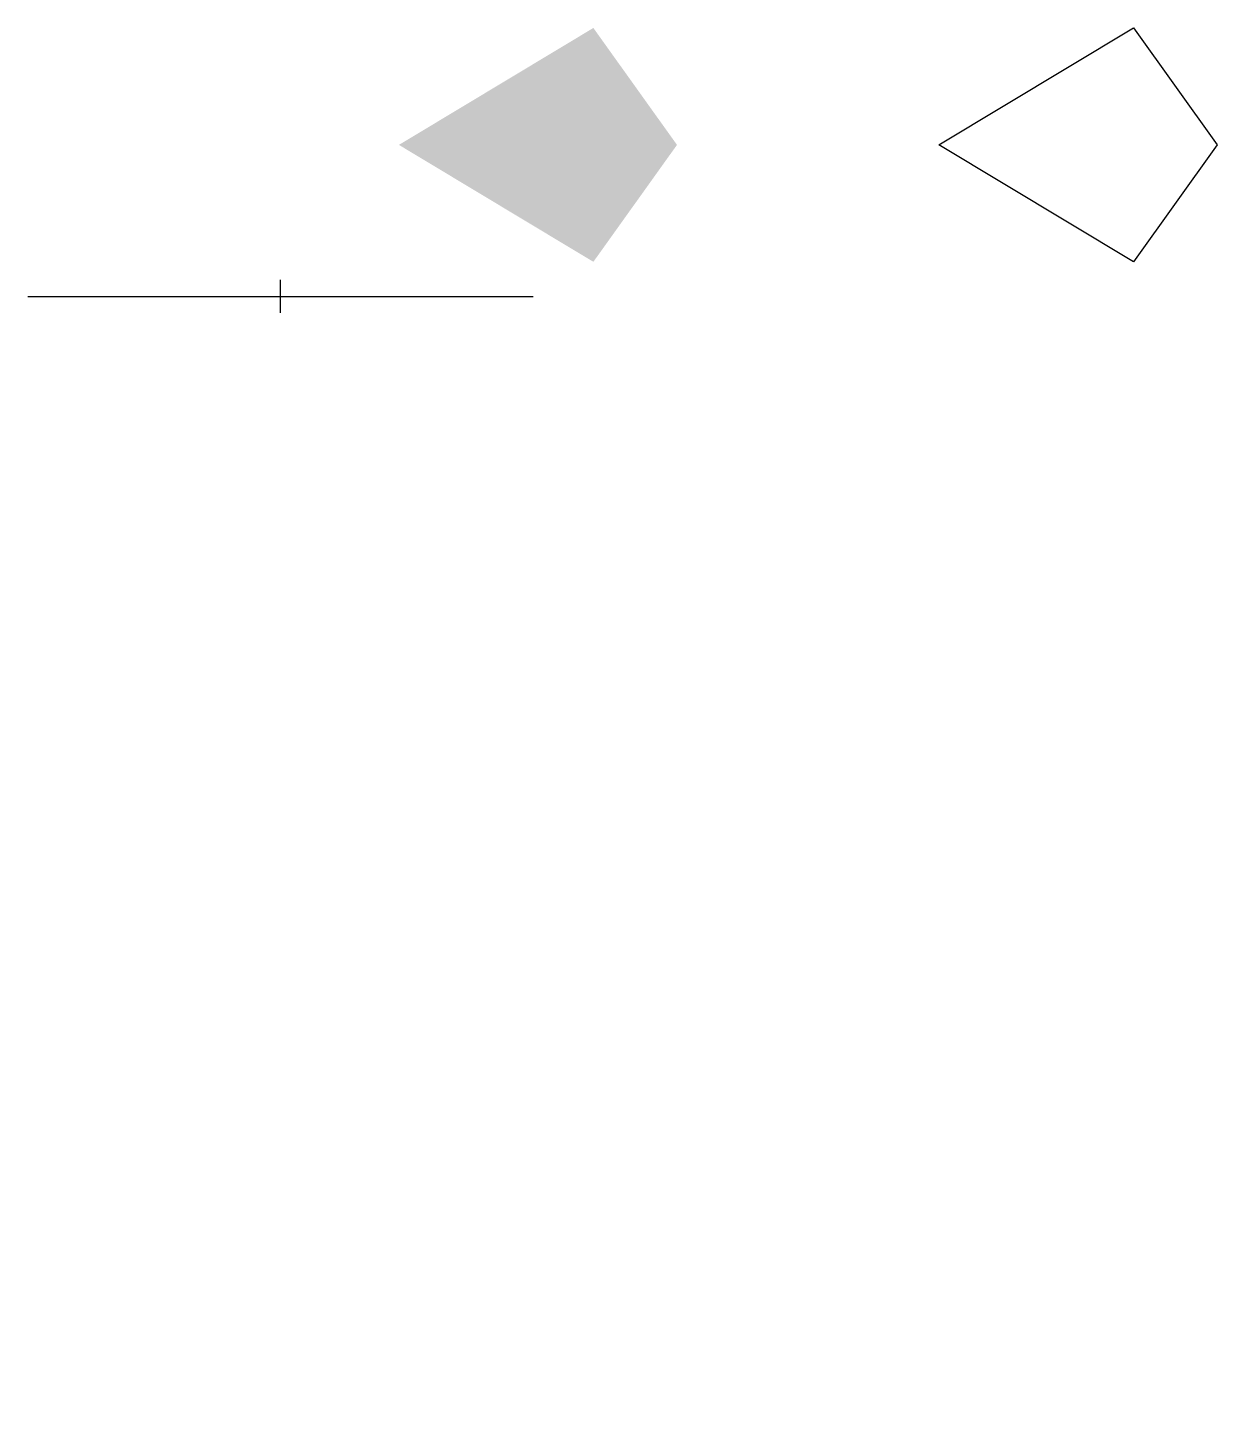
# Model space of a CAD drawing. Header units: millimetres. Extents: x 78 to 258, y 0 to 211.
import ezdxf

# ---------------------------------------------------------------- set-up
doc = ezdxf.new("R2010")
doc.units = ezdxf.units.MM
doc.header["$PDMODE"] = 2
doc.header["$PDSIZE"] = 2.5

# ---------------------------------------------------------------- blocks, each defined once
blk = doc.blocks.new('A$C78175c9e')
at = {"linetype": 'Continuous', "extrusion": (-0.6455705844221248, 0.7637006092238477, 1.300944919816553e-16)}
blk.add_hatch(color=8, dxfattribs=at).paths.add_polyline_path([(95.36903098490225, -193.6905610666565), (56.88708937081752, -176.0128915369929), (40.33535955759331, -193.6905610666566), (56.88708937081752, -211.3682305963202)])
for p, q in [((50.82559660326027, -122.6061108693788, -193.6905610666566), (38.1850304611924, -133.2914207580991, -176.0128915369929)), ((38.1850304611924, -133.2914207580991, -211.3682305963202), (50.82559660326027, -122.6061108693788, -193.6905610666566)), ((38.1850304611924, -133.2914207580991, -176.0128915369929), (8.796348206399344, -158.1342302956018, -193.6905610666566)), ((8.796348206399344, -158.1342302956018, -193.6905610666566), (38.1850304611924, -133.2914207580991, -211.3682305963202))]:
    blk.add_line(p, q, dxfattribs=at)

msp = doc.modelspace()

# ---------------------------------------------------------------- linework, layer by layer
at = {"extrusion": (0, -1, 0)}
msp.add_line((77.88161151056312, 170.7914207580991, 5.221470778893774), (154.2516724329479, 170.7914207580991, 69.77852922110624), dxfattribs=at)
msp.add_point((116.0666419717555, 170.7914207580991, 37.50000000000001), dxfattribs=at)

# ---------------------------------------------------------------- block references
msp.add_blockref('A$C78175c9e', (206.7890980670949, 170.6352515622223), dxfattribs=at)

doc.saveas('drawing.dxf')
